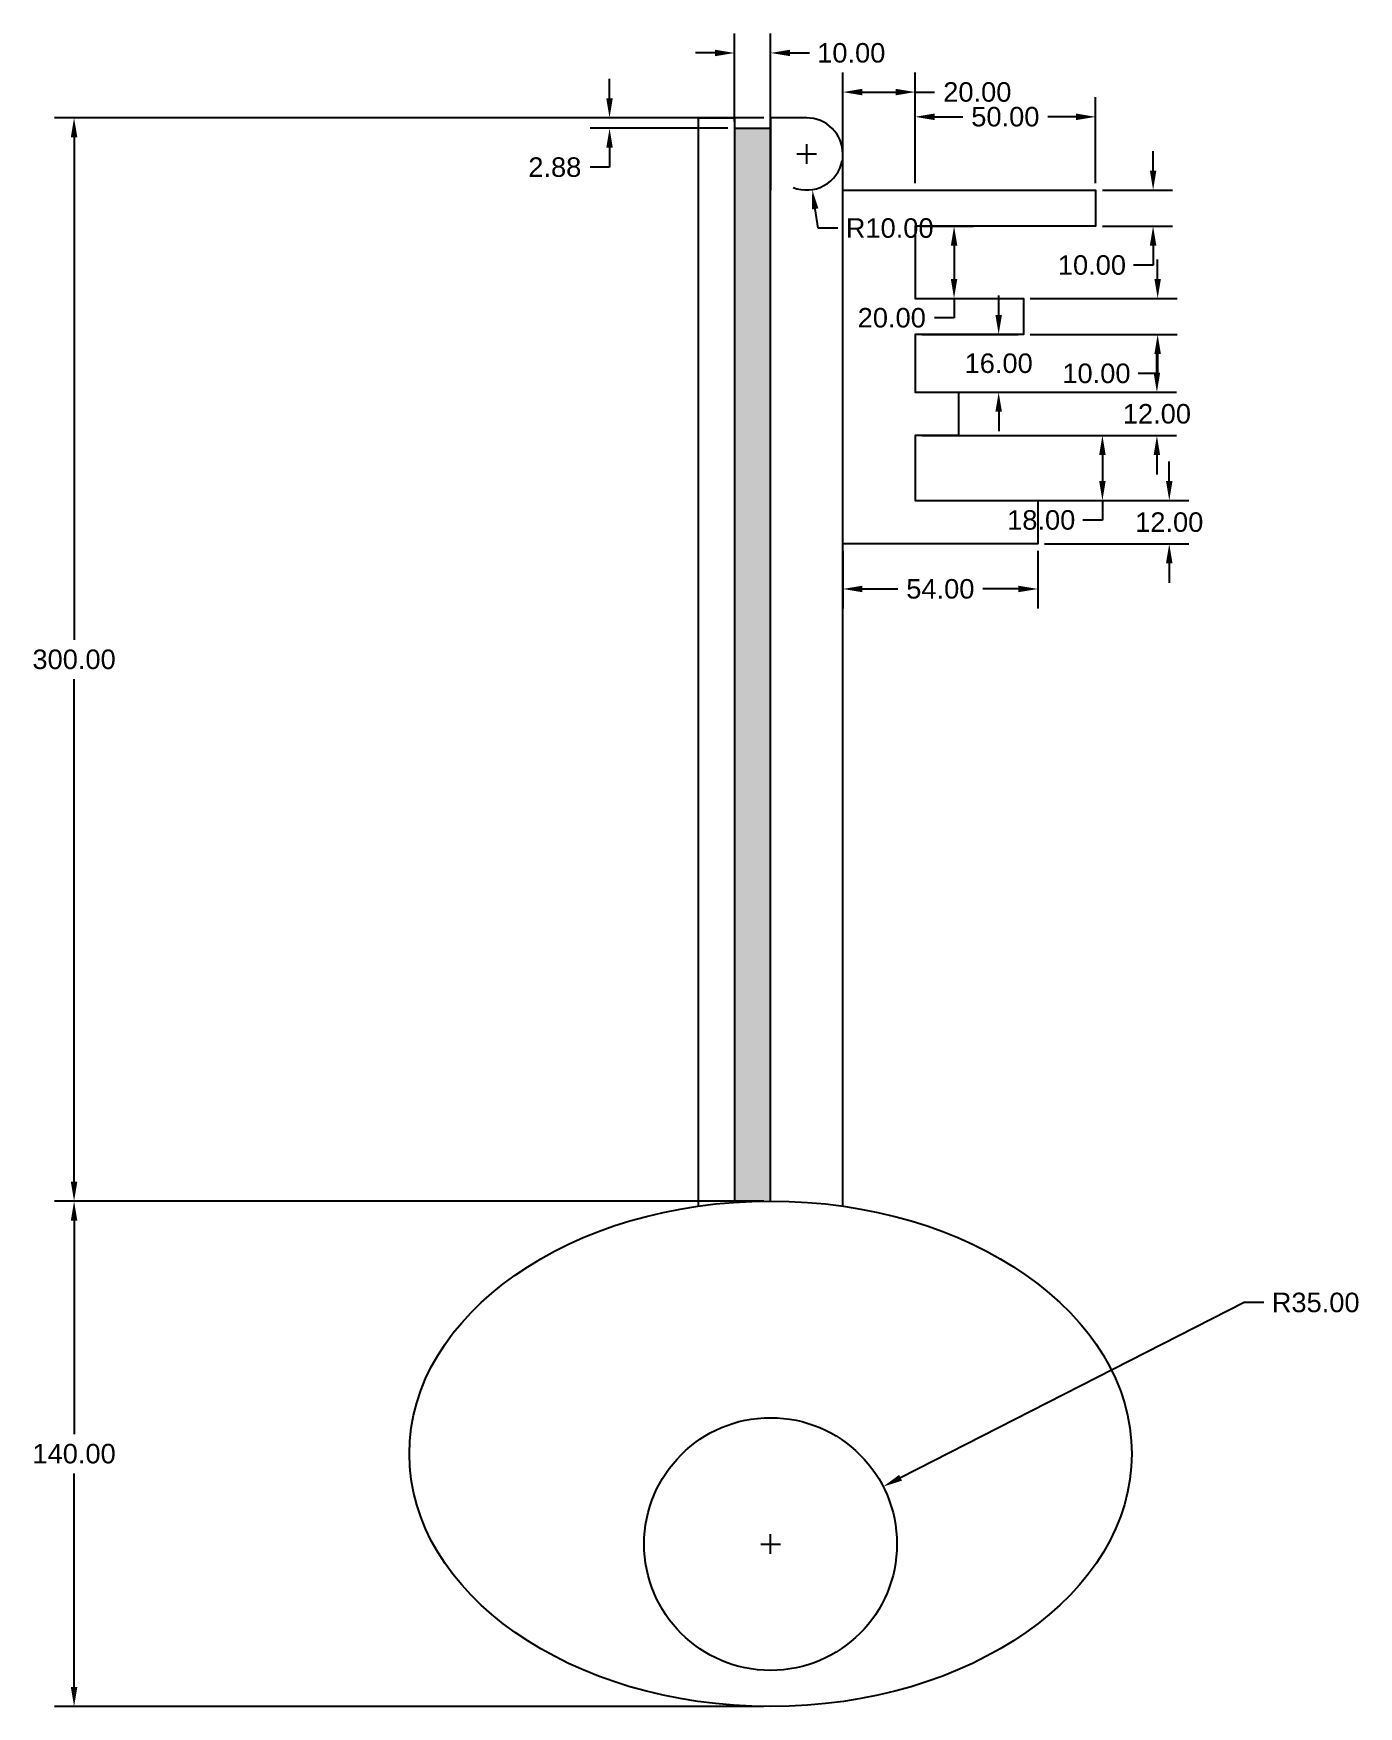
# Model space of a CAD drawing. Header units: millimetres. Extents: x 161 to 528, y 237 to 700.
import ezdxf

# ---------------------------------------------------------------- set-up
doc = ezdxf.new("R2010")
doc.units = ezdxf.units.MM
doc.header["$MEASUREMENT"] = 0
doc.layers.get('Defpoints').update_dxf_attribs({"color": 160})
doc.layers.add('dim', color=5, linetype='Continuous')
doc.styles.get("Standard").update_dxf_attribs({"font": 'arial.ttf'})
doc.dimstyles.get("Standard").update_dxf_attribs({"dimscale": 30, "dimtxt": 0.18, "dimasz": 0.18, "dimexe": 0.18, "dimexo": 0.0625, "dimgap": 0.09, "dimtad": 0, "dimtih": 1, "dimtoh": 1, "dimzin": 0, "dimdsep": 46, "dimtxsty": 'Standard', "dimcen": 0.09, "dimadec": 0, "dimazin": 0, "dimtfac": 1, "dimtofl": 0, "dimtmove": 0, "dimatfit": 3, "dimfxl": 1, "dimtolj": 1, "dimtzin": 0, "dimarcsym": 0})

# ---------------------------------------------------------------- blocks, each defined once
blk = doc.blocks.new('*D1')
at = {"layer": 'Defpoints', "color": 0, "transparency": 16777216}
for p in [(172.63, 376.7), (365.48, 376.7), (365.48, 236.7)]:
    blk.add_point(p, dxfattribs=at)
at = {"layer": 'dim', "color": 0, "lineweight": -2, "transparency": 16777216}
for p, q in [((363.6, 376.7), (167.23, 376.7)), ((172.63, 371.3), (172.63, 312.15)), ((172.63, 242.1), (172.63, 301.24)), ((363.6, 236.7), (167.23, 236.7))]:
    blk.add_line(p, q, dxfattribs=at)
at = {"layer": 'dim', "color": 0, "transparency": 16777216}
for points in [[(171.73, 371.3), (173.53, 371.3), (172.63, 376.7)], [(171.73, 242.1), (173.53, 242.1), (172.63, 236.7)]]:
    blk.add_solid(points, dxfattribs=at)
at = {"layer": 'dim', "color": 0, "transparency": 16777216, "insert": (172.63, 306.7), "char_height": 5.4, "attachment_point": 5}
blk.add_mtext('\\A1;140.00', dxfattribs=at)
blk = doc.blocks.new('*D2')
at = {"layer": 'Defpoints', "color": 0, "lineweight": -2, "transparency": 16777216}
for p, q in [((496.62, 348.58), (401.46, 300.05)), ((502.02, 348.58), (496.62, 348.58)), ((365.48, 279), (365.48, 284.4)), ((362.78, 281.7), (368.18, 281.7))]:
    blk.add_line(p, q, dxfattribs=at)
at = {"layer": 'Defpoints', "color": 0, "transparency": 16777216}
for p in [(396.65, 297.6), (365.48, 281.7)]:
    blk.add_point(p, dxfattribs=at)
blk.add_solid([(401.06, 300.85), (401.87, 299.25), (396.65, 297.6)], dxfattribs=at)
at = {"layer": 'Defpoints', "color": 0, "transparency": 16777216, "insert": (516.4, 348.58), "char_height": 5.4, "attachment_point": 5}
blk.add_mtext('\\A1;R35.00', dxfattribs=at)
blk = doc.blocks.new('*D3')
at = {"layer": 'Defpoints', "color": 0, "transparency": 16777216}
for p in [(355.48, 676.7), (320.89, 673.82), (355.48, 673.82)]:
    blk.add_point(p, dxfattribs=at)
at = {"layer": 'dim', "color": 0, "lineweight": -2, "transparency": 16777216}
for p, q in [((320.89, 682.1), (320.89, 687.5)), ((353.6, 676.7), (315.49, 676.7)), ((353.6, 673.82), (315.49, 673.82)), ((320.89, 668.42), (320.89, 663.02)), ((320.89, 663.02), (315.49, 663.02))]:
    blk.add_line(p, q, dxfattribs=at)
at = {"layer": 'dim', "color": 0, "transparency": 16777216}
for points in [[(319.99, 682.1), (321.79, 682.1), (320.89, 676.7)], [(319.99, 668.42), (321.79, 668.42), (320.89, 673.82)]]:
    blk.add_solid(points, dxfattribs=at)
at = {"layer": 'dim', "color": 0, "transparency": 16777216, "insert": (305.73, 663.02), "char_height": 5.4, "attachment_point": 5}
blk.add_mtext('\\A1;2.88', dxfattribs=at)
blk = doc.blocks.new('*D4')
at = {"layer": 'Defpoints', "color": 0, "transparency": 16777216}
for p in [(365.48, 676.7), (172.63, 376.7), (365.48, 376.7)]:
    blk.add_point(p, dxfattribs=at)
at = {"layer": 'dim', "color": 0, "lineweight": -2, "transparency": 16777216}
for p, q in [((363.6, 676.7), (167.23, 676.7)), ((172.63, 671.3), (172.63, 532.16)), ((172.63, 382.1), (172.63, 521.24)), ((363.6, 376.7), (167.23, 376.7))]:
    blk.add_line(p, q, dxfattribs=at)
at = {"layer": 'dim', "color": 0, "transparency": 16777216}
for points in [[(171.73, 671.3), (173.53, 671.3), (172.63, 676.7)], [(171.73, 382.1), (173.53, 382.1), (172.63, 376.7)]]:
    blk.add_solid(points, dxfattribs=at)
at = {"layer": 'dim', "color": 0, "transparency": 16777216, "insert": (172.63, 526.7), "char_height": 5.4, "attachment_point": 5}
blk.add_mtext('\\A1;300.00', dxfattribs=at)
blk = doc.blocks.new('*D5')
at = {"layer": 'Defpoints', "color": 0, "transparency": 16777216}
for p in [(405.48, 683.83), (385.48, 656.7), (405.48, 656.7)]:
    blk.add_point(p, dxfattribs=at)
at = {"layer": 'dim', "color": 0, "lineweight": -2, "transparency": 16777216}
for p, q in [((385.48, 658.57), (385.48, 689.23)), ((405.48, 658.57), (405.48, 689.23)), ((390.88, 683.83), (400.08, 683.83)), ((405.48, 683.83), (410.88, 683.83))]:
    blk.add_line(p, q, dxfattribs=at)
at = {"layer": 'dim', "color": 0, "transparency": 16777216}
for points in [[(390.88, 684.73), (390.88, 682.93), (385.48, 683.83)], [(400.08, 684.73), (400.08, 682.93), (405.48, 683.83)]]:
    blk.add_solid(points, dxfattribs=at)
at = {"layer": 'dim', "color": 0, "transparency": 16777216, "insert": (422.72, 683.83), "char_height": 5.4, "attachment_point": 5}
blk.add_mtext('\\A1;20.00', dxfattribs=at)
blk = doc.blocks.new('*D6')
at = {"layer": 'Defpoints', "color": 0, "lineweight": -2, "transparency": 16777216}
for p, q in [((405.48, 658.57), (405.48, 682.38)), ((455.48, 658.57), (455.48, 682.38)), ((410.88, 676.98), (418.67, 676.98)), ((450.08, 676.98), (442.28, 676.98))]:
    blk.add_line(p, q, dxfattribs=at)
at = {"layer": 'Defpoints', "color": 0, "transparency": 16777216}
for p in [(455.48, 676.98), (405.48, 656.7), (455.48, 656.7)]:
    blk.add_point(p, dxfattribs=at)
for points in [[(410.88, 677.88), (410.88, 676.08), (405.48, 676.98)], [(450.08, 677.88), (450.08, 676.08), (455.48, 676.98)]]:
    blk.add_solid(points, dxfattribs=at)
at = {"layer": 'Defpoints', "color": 0, "transparency": 16777216, "insert": (430.48, 676.98), "char_height": 5.4, "attachment_point": 5}
blk.add_mtext('\\A1;50.00', dxfattribs=at)
blk = doc.blocks.new('*D7')
at = {"layer": 'Defpoints', "color": 0, "transparency": 16777216}
for p in [(455.48, 656.7), (455.48, 646.7), (471.39, 646.7)]:
    blk.add_point(p, dxfattribs=at)
at = {"layer": 'dim', "color": 0, "lineweight": -2, "transparency": 16777216}
for p, q in [((471.39, 662.1), (471.39, 667.5)), ((457.35, 656.7), (476.79, 656.7)), ((457.35, 646.7), (476.79, 646.7)), ((471.39, 641.3), (471.39, 635.9)), ((471.39, 635.9), (465.99, 635.9))]:
    blk.add_line(p, q, dxfattribs=at)
at = {"layer": 'dim', "color": 0, "transparency": 16777216}
for points in [[(470.49, 662.1), (472.29, 662.1), (471.39, 656.7)], [(470.49, 641.3), (472.29, 641.3), (471.39, 646.7)]]:
    blk.add_solid(points, dxfattribs=at)
at = {"layer": 'dim', "color": 0, "transparency": 16777216, "insert": (454.45, 635.9), "char_height": 5.4, "attachment_point": 5}
blk.add_mtext('\\A1;10.00', dxfattribs=at)
blk = doc.blocks.new('*D8')
at = {"layer": 'Defpoints', "color": 0, "transparency": 16777216}
for p in [(405.48, 646.7), (405.48, 626.7), (416.28, 626.7)]:
    blk.add_point(p, dxfattribs=at)
at = {"layer": 'dim', "color": 0, "lineweight": -2, "transparency": 16777216}
for p, q in [((407.35, 646.7), (421.68, 646.7)), ((416.28, 641.3), (416.28, 632.1)), ((407.35, 626.7), (421.68, 626.7)), ((416.28, 626.7), (416.28, 621.3)), ((416.28, 621.3), (410.88, 621.3))]:
    blk.add_line(p, q, dxfattribs=at)
at = {"layer": 'dim', "color": 0, "transparency": 16777216}
for points in [[(415.38, 641.3), (417.18, 641.3), (416.28, 646.7)], [(415.38, 632.1), (417.18, 632.1), (416.28, 626.7)]]:
    blk.add_solid(points, dxfattribs=at)
at = {"layer": 'dim', "color": 0, "transparency": 16777216, "insert": (399.03, 621.3), "char_height": 5.4, "attachment_point": 5}
blk.add_mtext('\\A1;20.00', dxfattribs=at)
blk = doc.blocks.new('*D9')
at = {"layer": 'Defpoints', "color": 0, "transparency": 16777216}
for p in [(435.48, 626.7), (435.48, 616.7), (472.65, 616.7)]:
    blk.add_point(p, dxfattribs=at)
at = {"layer": 'dim', "color": 0, "lineweight": -2, "transparency": 16777216}
for p, q in [((472.65, 632.1), (472.65, 637.5)), ((437.35, 626.7), (478.05, 626.7)), ((437.35, 616.7), (478.05, 616.7)), ((472.65, 611.3), (472.65, 605.9)), ((472.65, 605.9), (467.25, 605.9))]:
    blk.add_line(p, q, dxfattribs=at)
at = {"layer": 'dim', "color": 0, "transparency": 16777216}
for points in [[(471.75, 632.1), (473.55, 632.1), (472.65, 626.7)], [(471.75, 611.3), (473.55, 611.3), (472.65, 616.7)]]:
    blk.add_solid(points, dxfattribs=at)
at = {"layer": 'dim', "color": 0, "transparency": 16777216, "insert": (455.7, 605.9), "char_height": 5.4, "attachment_point": 5}
blk.add_mtext('\\A1;10.00', dxfattribs=at)
blk = doc.blocks.new('*D10')
at = {"layer": 'Defpoints', "color": 0, "transparency": 16777216}
for p in [(405.48, 616.7), (405.48, 600.7), (428.63, 600.7)]:
    blk.add_point(p, dxfattribs=at)
at = {"layer": 'dim', "color": 0, "lineweight": -2, "transparency": 16777216}
for p, q in [((428.63, 622.1), (428.63, 627.5)), ((407.35, 616.7), (434.03, 616.7)), ((407.35, 600.7), (434.03, 600.7)), ((428.63, 595.3), (428.63, 589.9))]:
    blk.add_line(p, q, dxfattribs=at)
at = {"layer": 'dim', "color": 0, "transparency": 16777216}
for points in [[(427.73, 622.1), (429.53, 622.1), (428.63, 616.7)], [(427.73, 595.3), (429.53, 595.3), (428.63, 600.7)]]:
    blk.add_solid(points, dxfattribs=at)
at = {"layer": 'dim', "color": 0, "transparency": 16777216, "insert": (428.63, 608.7), "char_height": 5.4, "attachment_point": 5}
blk.add_mtext('\\A1;16.00', dxfattribs=at)
blk = doc.blocks.new('*D11')
at = {"layer": 'Defpoints', "color": 0, "lineweight": -2, "transparency": 16777216}
for p, q in [((472.44, 606.1), (472.44, 611.5)), ((419.35, 600.7), (477.84, 600.7)), ((419.35, 588.7), (477.84, 588.7)), ((472.44, 583.3), (472.44, 577.9))]:
    blk.add_line(p, q, dxfattribs=at)
at = {"layer": 'Defpoints', "color": 0, "transparency": 16777216}
for p in [(417.48, 600.7), (417.48, 588.7), (472.44, 588.7)]:
    blk.add_point(p, dxfattribs=at)
for points in [[(471.54, 606.1), (473.34, 606.1), (472.44, 600.7)], [(471.54, 583.3), (473.34, 583.3), (472.44, 588.7)]]:
    blk.add_solid(points, dxfattribs=at)
at = {"layer": 'Defpoints', "color": 0, "transparency": 16777216, "insert": (472.44, 594.7), "char_height": 5.4, "attachment_point": 5}
blk.add_mtext('\\A1;12.00', dxfattribs=at)
blk = doc.blocks.new('*D12')
at = {"layer": 'Defpoints', "color": 0, "lineweight": -2, "transparency": 16777216}
for p, q in [((407.35, 588.7), (462.76, 588.7)), ((457.36, 583.3), (457.36, 576.1)), ((407.35, 570.7), (462.76, 570.7)), ((457.36, 570.7), (457.36, 565.3)), ((457.36, 565.3), (451.96, 565.3))]:
    blk.add_line(p, q, dxfattribs=at)
at = {"layer": 'Defpoints', "color": 0, "transparency": 16777216}
for p in [(405.48, 588.7), (405.48, 570.7), (457.36, 570.7)]:
    blk.add_point(p, dxfattribs=at)
for points in [[(456.46, 583.3), (458.26, 583.3), (457.36, 588.7)], [(456.46, 576.1), (458.26, 576.1), (457.36, 570.7)]]:
    blk.add_solid(points, dxfattribs=at)
at = {"layer": 'Defpoints', "color": 0, "transparency": 16777216, "insert": (440.41, 565.3), "char_height": 5.4, "attachment_point": 5}
blk.add_mtext('\\A1;18.00', dxfattribs=at)
blk = doc.blocks.new('*D13')
at = {"layer": 'Defpoints', "color": 0, "transparency": 16777216}
for p in [(439.48, 570.7), (439.48, 558.7), (475.86, 558.7)]:
    blk.add_point(p, dxfattribs=at)
at = {"layer": 'dim', "color": 0, "lineweight": -2, "transparency": 16777216}
for p, q in [((475.86, 576.1), (475.86, 581.5)), ((441.35, 570.7), (481.26, 570.7)), ((441.35, 558.7), (481.26, 558.7)), ((475.86, 553.3), (475.86, 547.9))]:
    blk.add_line(p, q, dxfattribs=at)
at = {"layer": 'dim', "color": 0, "transparency": 16777216}
for points in [[(474.96, 576.1), (476.76, 576.1), (475.86, 570.7)], [(474.96, 553.3), (476.76, 553.3), (475.86, 558.7)]]:
    blk.add_solid(points, dxfattribs=at)
at = {"layer": 'dim', "color": 0, "transparency": 16777216, "insert": (475.86, 564.7), "char_height": 5.4, "attachment_point": 5}
blk.add_mtext('\\A1;12.00', dxfattribs=at)
blk = doc.blocks.new('*D14')
at = {"layer": 'Defpoints', "color": 0, "transparency": 16777216}
for p in [(385.48, 558.7), (439.48, 558.7), (439.48, 546.22)]:
    blk.add_point(p, dxfattribs=at)
at = {"layer": 'dim', "color": 0, "lineweight": -2, "transparency": 16777216}
for p, q in [((385.48, 556.82), (385.48, 540.82)), ((439.48, 556.82), (439.48, 540.82)), ((390.88, 546.22), (400.67, 546.22)), ((434.08, 546.22), (424.28, 546.22))]:
    blk.add_line(p, q, dxfattribs=at)
at = {"layer": 'dim', "color": 0, "transparency": 16777216}
for points in [[(390.88, 547.12), (390.88, 545.32), (385.48, 546.22)], [(434.08, 547.12), (434.08, 545.32), (439.48, 546.22)]]:
    blk.add_solid(points, dxfattribs=at)
at = {"layer": 'dim', "color": 0, "transparency": 16777216, "insert": (412.48, 546.22), "char_height": 5.4, "attachment_point": 5}
blk.add_mtext('\\A1;54.00', dxfattribs=at)
blk = doc.blocks.new('*D15')
at = {"layer": 'Defpoints', "color": 0, "transparency": 16777216}
for p in [(365.48, 694.67), (355.48, 673.82), (365.48, 673.82)]:
    blk.add_point(p, dxfattribs=at)
at = {"layer": 'dim', "color": 0, "lineweight": -2, "transparency": 16777216}
for p, q in [((355.48, 675.69), (355.48, 700.07)), ((365.48, 675.69), (365.48, 700.07)), ((350.08, 694.67), (344.68, 694.67)), ((370.88, 694.67), (376.28, 694.67))]:
    blk.add_line(p, q, dxfattribs=at)
at = {"layer": 'dim', "color": 0, "transparency": 16777216}
for points in [[(350.08, 695.57), (350.08, 693.77), (355.48, 694.67)], [(370.88, 695.57), (370.88, 693.77), (365.48, 694.67)]]:
    blk.add_solid(points, dxfattribs=at)
at = {"layer": 'dim', "color": 0, "transparency": 16777216, "insert": (387.82, 694.67), "char_height": 5.4, "attachment_point": 5}
blk.add_mtext('\\A1;10.00', dxfattribs=at)
blk = doc.blocks.new('*D16')
at = {"layer": 'Defpoints', "color": 0, "transparency": 16777216}
for p in [(375.48, 666.7), (377.01, 656.81)]:
    blk.add_point(p, dxfattribs=at)
at = {"layer": 'dim', "color": 0, "lineweight": -2, "transparency": 16777216}
for p, q in [((375.48, 664), (375.48, 669.4)), ((372.78, 666.7), (378.18, 666.7)), ((378.66, 646.14), (377.83, 651.48)), ((384.06, 646.14), (378.66, 646.14))]:
    blk.add_line(p, q, dxfattribs=at)
blk.add_arc((375.48, 666.7), 10, 247.8658, 349.257, dxfattribs=at)
at = {"layer": 'dim', "color": 0, "transparency": 16777216}
blk.add_solid([(378.72, 651.62), (376.94, 651.34), (377.01, 656.81)], dxfattribs=at)
at = {"layer": 'dim', "color": 0, "transparency": 16777216, "insert": (398.45, 646.14), "char_height": 5.4, "attachment_point": 5}
blk.add_mtext('\\A1;R10.00', dxfattribs=at)

msp = doc.modelspace()

# ---------------------------------------------------------------- hatches: boundary and pattern name
h = msp.add_hatch(color=256)
h.dxf.hatch_style = 1
edge = h.paths.add_edge_path()
edge.add_line((365.475, 673.817), (355.475, 673.817))
edge.add_line((355.475, 673.817), (355.475, 376.346))
edge.add_ellipse((365.475, 306.697), major_axis=(100, 0), ratio=0.7, start_angle=90, end_angle=95.73917, ccw=False)
edge.add_line((365.475, 376.697), (365.475, 673.817))

# ---------------------------------------------------------------- linework, layer by layer
msp.add_line((365.475, 376.697), (365.475, 676.697))
for points in [[(345.475, 375.283), (345.475, 676.697), (355.475, 676.697), (355.475, 376.346)], [(385.475, 656.697), (405.475, 656.697), (455.475, 656.697), (455.475, 646.697), (405.475, 646.697), (405.475, 626.697), (435.475, 626.697), (435.475, 616.697), (405.475, 616.697), (405.475, 600.697), (417.475, 600.697), (417.475, 588.697), (405.475, 588.697), (405.475, 570.697), (439.475, 570.697), (439.475, 558.697), (385.475, 558.697)]]:
    msp.add_lwpolyline(points)
msp.add_lwpolyline([(385.475, 375.283), (385.475, 666.697, 0.4142136), (375.475, 676.697), (365.475, 676.697), (365.475, 656.697)], format="xyb")
msp.add_circle((365.475, 281.697), 35)
msp.add_ellipse((365.475, 306.697), major_axis=(100, 0), ratio=0.7)
at = {"layer": 'dim'}
msp.add_line((355.475, 673.817), (365.475, 673.817), dxfattribs=at)

# ---------------------------------------------------------------- dimensions: what is measured, and where the dimension line sits
at = {"layer": 'Defpoints'}
dim = msp.add_linear_dim(base=(455.475, 676.979), p1=(405.475, 656.697), p2=(455.475, 656.697), dimstyle='Standard', dxfattribs=at)
dim.commit()
dim.dimension.update_dxf_attribs({"geometry": '*D6', "text_midpoint": (430.475, 676.979)})
for base, p1, p2, picture, middle in [((472.444, 588.697), (417.475, 600.697), (417.475, 588.697), '*D11', (472.444, 594.697)), ((457.361, 570.697), (405.475, 588.697), (405.475, 570.697), '*D12', (440.413, 565.297))]:
    dim = msp.add_linear_dim(base=base, p1=p1, p2=p2, angle=90, dimstyle='Standard', dxfattribs=at)
    dim.commit()
    dim.dimension.update_dxf_attribs({"geometry": picture, "text_midpoint": middle})
dim = msp.add_radius_dim(center=(365.475, 281.697), mpoint=(396.654, 297.599), dimstyle='Standard', dxfattribs=at)
dim.commit()
dim.dimension.update_dxf_attribs({"geometry": '*D2', "text_midpoint": (516.402, 348.584), "dimtype": 164})
at = {"layer": 'dim'}
for base, p1, p2, picture, middle in [((365.475, 694.668), (355.475, 673.817), (365.475, 673.817), '*D15', (387.823, 694.668)), ((405.475, 683.831), (385.475, 656.697), (405.475, 656.697), '*D5', (422.723, 683.831)), ((439.475, 546.221), (385.475, 558.697), (439.475, 558.697), '*D14', (412.475, 546.221))]:
    dim = msp.add_linear_dim(base=base, p1=p1, p2=p2, dimstyle='Standard', dxfattribs=at)
    dim.commit()
    dim.dimension.update_dxf_attribs({"geometry": picture, "text_midpoint": middle})
for base, p1, p2, picture, middle in [((320.892, 673.817), (355.475, 676.697), (355.475, 673.817), '*D3', (305.727, 663.017)), ((172.634, 376.697), (365.475, 676.697), (365.475, 376.697), '*D4', (172.634, 526.697)), ((471.395, 646.697), (455.475, 656.697), (455.475, 646.697), '*D7', (454.447, 635.897)), ((416.279, 626.697), (405.475, 646.697), (405.475, 626.697), '*D8', (399.031, 621.297)), ((472.647, 616.697), (435.475, 626.697), (435.475, 616.697), '*D9', (455.7, 605.897)), ((428.63, 600.697), (405.475, 616.697), (405.475, 600.697), '*D10', (428.63, 608.697)), ((475.856, 558.697), (439.475, 570.697), (439.475, 558.697), '*D13', (475.856, 564.697)), ((172.634, 376.697), (365.475, 236.697), (365.475, 376.697), '*D1', (172.634, 306.697))]:
    dim = msp.add_linear_dim(base=base, p1=p1, p2=p2, angle=90, dimstyle='Standard', dxfattribs=at)
    dim.commit()
    dim.dimension.update_dxf_attribs({"geometry": picture, "text_midpoint": middle})
dim = msp.add_radius_dim(center=(375.475, 666.697), mpoint=(377.006, 656.815), dimstyle='Standard', dxfattribs=at)
dim.commit()
dim.dimension.update_dxf_attribs({"geometry": '*D16', "text_midpoint": (398.445, 646.142)})

doc.saveas('drawing.dxf')
